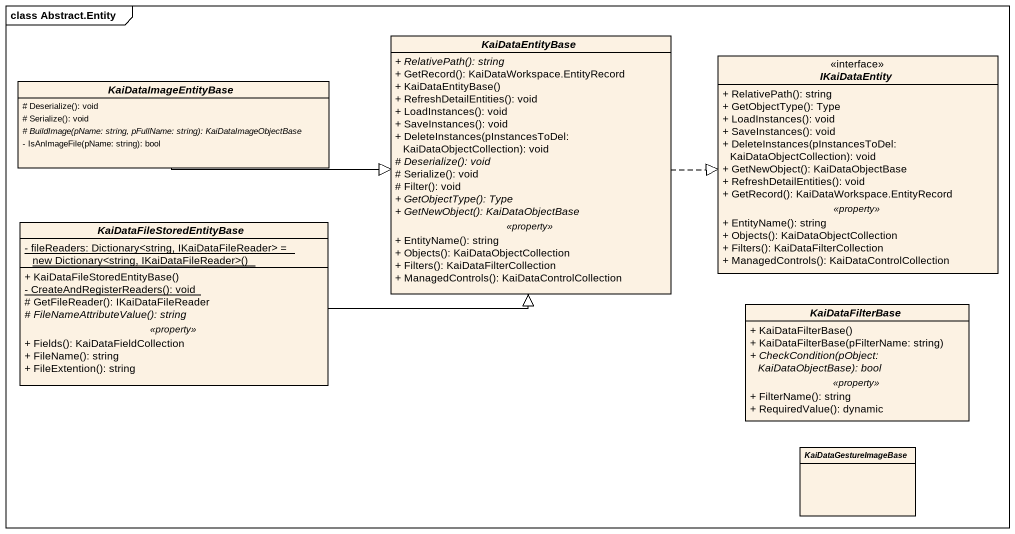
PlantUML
@startuml
mainframe class Abstract.Entity
hide circle
hide empty members
skinparam classAttributeIconSize 0
abstract class KaiDataEntityBase {
  {abstract} + RelativePath(): string
  + GetRecord(): KaiDataWorkspace.EntityRecord
  + KaiDataEntityBase()
  + RefreshDetailEntities(): void
  + LoadInstances(): void
  + SaveInstances(): void
  + DeleteInstances(pInstancesToDel: KaiDataObjectCollection): void
  {abstract} # Deserialize(): void
  # Serialize(): void
  # Filter(): void
  {abstract} + GetObjectType(): Type
  {abstract} + GetNewObject(): KaiDataObjectBase
  .. <<property>> ..
  + EntityName(): string
  + Objects(): KaiDataObjectCollection
  + Filters(): KaiDataFilterCollection
  + ManagedControls(): KaiDataControlCollection
}
interface IKaiDataEntity {
  + RelativePath(): string
  + GetObjectType(): Type
  + LoadInstances(): void
  + SaveInstances(): void
  + DeleteInstances(pInstancesToDel: KaiDataObjectCollection): void
  + GetNewObject(): KaiDataObjectBase
  + RefreshDetailEntities(): void
  + GetRecord(): KaiDataWorkspace.EntityRecord
  .. <<property>> ..
  + EntityName(): string
  + Objects(): KaiDataObjectCollection
  + Filters(): KaiDataFilterCollection
  + ManagedControls(): KaiDataControlCollection
}
abstract class KaiDataImageEntityBase {
  # Deserialize(): void
  # Serialize(): void
  {abstract} # BuildImage(pName: string, pFullName: string): KaiDataImageObjectBase
  - IsAnImageFile(pName: string): bool
}
abstract class KaiDataFileStoredEntityBase {
  {static} {field} - fileReaders: Dictionary<string, IKaiDataFileReader> = new Dictionary<string, IKaiDataFileReader>()
  --
  + KaiDataFileStoredEntityBase()
  {static} - CreateAndRegisterReaders(): void
  # GetFileReader(): IKaiDataFileReader
  {abstract} # FileNameAttributeValue(): string
  .. <<property>> ..
  + Fields(): KaiDataFieldCollection
  + FileName(): string
  + FileExtention(): string
}
abstract class KaiDataFilterBase {
  + KaiDataFilterBase()
  + KaiDataFilterBase(pFilterName: string)
  {abstract} + CheckCondition(pObject: KaiDataObjectBase): bool
  .. <<property>> ..
  + FilterName(): string
  + RequiredValue(): dynamic
}
abstract class KaiDataGestureImageBase
KaiDataEntityBase .right.|> IKaiDataEntity
KaiDataImageEntityBase -right-|> KaiDataEntityBase
KaiDataFileStoredEntityBase -right-|> KaiDataEntityBase
@enduml
